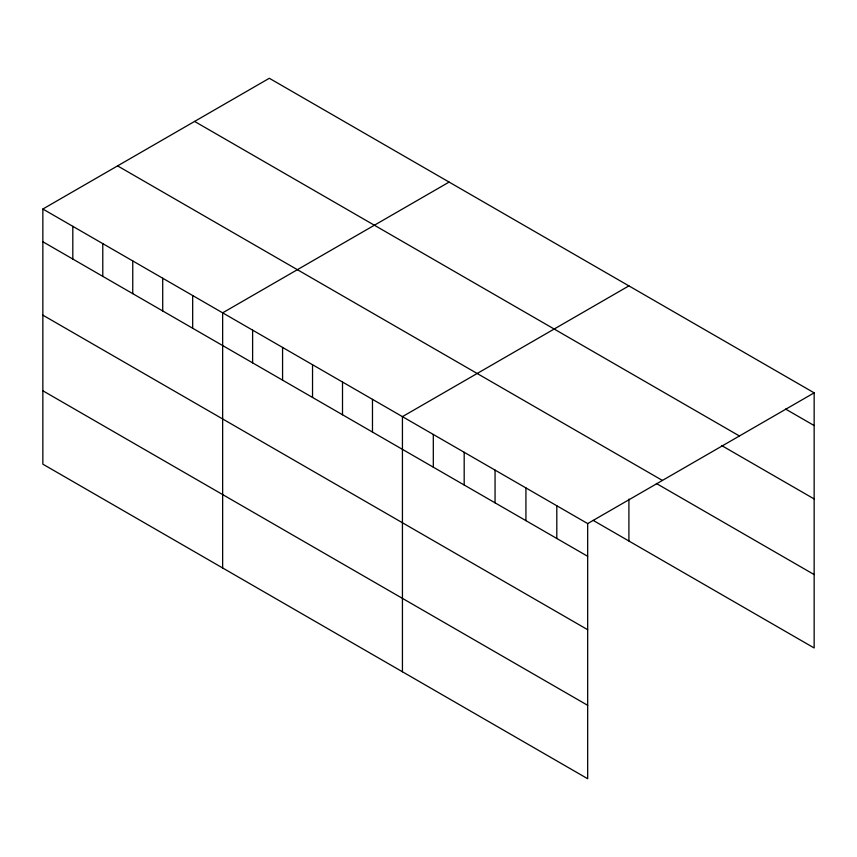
<?xml version="1.0" encoding="UTF-8"?>
<svg xmlns="http://www.w3.org/2000/svg" width="857" height="857" viewBox="0 0 857 857"><rect width="100%" height="100%" fill="white"/><g stroke="black" fill="none" stroke-linecap="round" stroke-linejoin="round"><path stroke-width="1.29" d="M42.85 209.033L587.677 523.584L587.677 778.724L42.85 464.162L42.85 209.033L269.323 78.276L814.15 392.838L814.15 647.967L593.183 520.392M449.111 182.08L222.649 312.837L222.649 567.966M628.909 285.884L402.436 416.641L402.436 671.77M587.677 523.584L814.15 392.838M785.558 409.046L814.15 425.554M194.582 121.426L739.42 435.977M721.53 445.479L814.15 498.945M117.58 165.883L662.418 480.434M656.355 483.466L814.15 574.576M42.85 241.749L587.677 556.3M42.85 315.151L587.677 629.702M42.85 390.771L587.677 705.322M628.909 499.085L628.909 541.024M556.804 505.759L556.804 538.475M525.93 487.933L525.93 520.649M495.057 470.107L495.057 502.834M464.183 452.282L464.183 485.008M433.31 434.456L433.31 467.183M372.474 399.341L372.474 432.057M342.511 382.04L342.511 414.756M312.537 364.739L312.537 397.455M282.574 347.439L282.574 380.154M252.611 330.138L252.611 362.854M192.675 295.536L192.675 328.252M162.712 278.236L162.712 310.952M132.749 260.935L132.749 293.651M102.786 243.634L102.786 276.35M72.813 226.334L72.813 259.05"/></g></svg>
